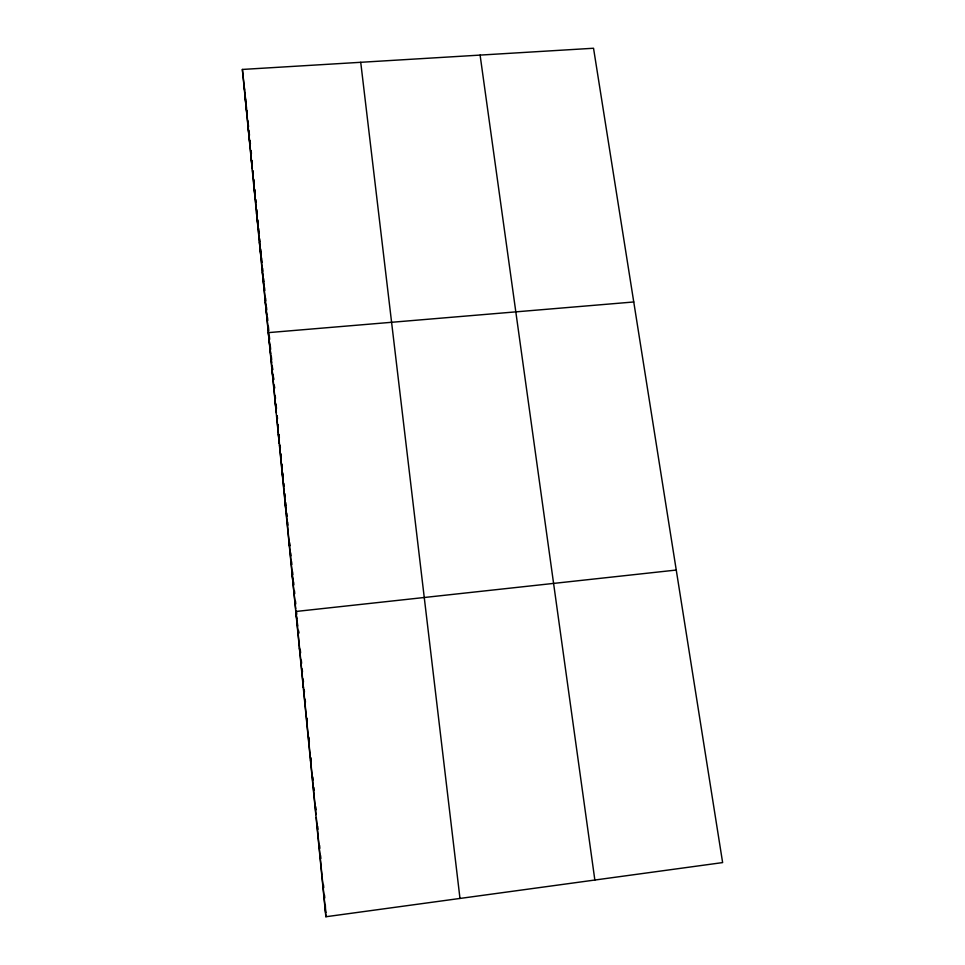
<?xml version="1.0" encoding="UTF-8"?>
<svg xmlns="http://www.w3.org/2000/svg" width="965" height="965" viewBox="0 0 965 965"><rect width="100%" height="100%" fill="white"/><g stroke="black" fill="none" stroke-linecap="round" stroke-linejoin="round"><path stroke-width="1.45" d="M318.088 837.765L318.136 836.39L321.9 874.555M325.868 916.75L722.628 862.589L593.535 48.25L242.372 69.444L325.868 916.75L325.76 914.35M676.26 570.05L295.785 611.496L296.786 618.782M633.764 301.973L268.306 332.635L270.695 353.745M310.477 760.601L310.742 761.361M306.737 722.676L307.099 724.474M303.046 685.198L303.505 687.997L296.002 611.834M299.391 648.142L299.946 651.918M480.1 55.102L594.85 880.032M297.123 621.255L297.775 626.008M298.692 632.714L298.39 630.507L298.68 633.486M292.214 575.273L295.712 608.891M288.68 539.447L289.512 546.057M285.194 504.019L286.11 511.522L279.56 445.046M281.744 468.99L282.745 477.373M360.729 62.303L459.979 898.439M278.33 434.334L279.416 443.574L276.69 415.963M274.953 400.065L276.123 410.149M271.611 366.169L272.854 377.074M265.303 302.238L266.702 314.662M270.996 356.314L271.72 362.756M272.046 365.639L272.54 369.969M273.167 375.554L273.638 379.703L273.216 375.373M274.265 385.192L274.579 387.93M259.404 242.336L260.936 256.171M262.347 272.142L263.807 285.278M250.767 154.641L252.335 169.032L244.278 87.152M253.614 183.591L255.279 198.766M256.497 212.819L258.101 227.33L257.39 220.189M242.372 69.444L244.591 89.998M244.893 92.845L245.665 99.974M245.822 101.397L246.558 108.237M246.847 110.975L247.293 115.076M247.921 120.915L248.56 126.753M249.018 131.023L249.477 135.245M250.381 143.64L250.08 140.854L250.357 143.701M251.129 150.6L251.431 153.387M245.134 97.574L246.992 114.666M247.933 125.969L249.73 142.434M251.057 150.83L251.346 153.676M252.046 160.793L252.323 163.64M253.035 170.793L253.312 173.664M253.879 179.406L254.302 183.724M254.869 189.466L255.158 192.337M255.87 199.574L256.159 202.481M256.871 209.719L257.16 212.614M257.872 219.875L258.162 222.794M258.741 228.633L259.175 233.023M259.742 238.862L260.031 241.793M260.755 249.127L261.057 252.082M261.636 257.969L262.07 262.396M262.649 268.294L262.938 271.237M263.674 278.668L263.964 281.647M264.555 287.594L264.844 290.562M265.58 298.004L265.882 300.996M266.473 307.003L266.762 309.994M267.51 317.497L267.8 320.501M268.391 326.435L268.813 330.73M269.38 336.459L269.657 339.33M270.369 346.495L270.646 349.366M271.358 356.568L271.647 359.463M272.359 366.688L272.649 369.583M274.217 385.481L274.494 388.364M275.206 395.566L275.495 398.461M276.062 404.226L276.485 408.545M277.208 415.819L277.498 418.726M278.065 424.552L278.354 427.459M279.078 434.745L279.355 437.652M280.079 444.986L280.369 447.917M280.948 453.803L281.237 456.747M281.973 464.093L282.262 467.036M282.841 472.934L283.276 477.385M283.867 483.332L284.156 486.3M284.892 493.718L285.182 496.698M285.773 502.632L286.062 505.636M286.81 513.127L287.1 516.13M287.691 522.125L287.992 525.129M289.729 542.8L290.019 545.695M290.73 552.921L291.02 555.816M291.587 561.594L291.876 564.489M292.588 571.775L292.877 574.694M293.601 581.992L293.891 584.923M294.47 590.761L294.759 593.68M295.471 601.014L295.772 603.957M296.496 611.34L296.786 614.283M300.296 649.879L300.598 652.859M301.321 660.313L301.623 663.293M302.19 669.047L302.479 671.929M303.179 679.131L303.468 682.002M304.18 689.203L304.458 692.086M305.169 699.311L305.459 702.218M307.039 718.225L307.328 721.132M308.909 737.2L309.343 741.615M310.947 757.778L311.237 760.71M312.841 777.018L313.13 779.985M313.866 787.404L314.156 790.371M315.784 806.8L316.074 809.792M317.702 826.293L318.004 829.297M319.584 845.364L319.873 848.271M320.585 855.533L320.875 858.44M323.468 884.772L323.757 887.703M324.481 895.05L324.771 897.981M252.492 170.467L257.112 217.33M258.234 228.777L276.4 413.056M286.255 512.958L288.945 540.303M289.235 543.174L292.817 579.507M303.649 689.456L315.989 814.629M316.279 817.524L317.992 834.942M322.045 876.039L325.7 913.155L325.326 904.893"/></g></svg>
